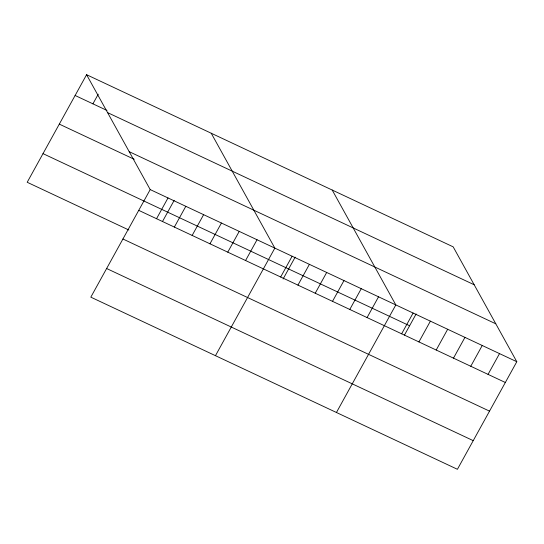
<?xml version="1.0" encoding="UTF-8"?>
<svg xmlns="http://www.w3.org/2000/svg" width="544" height="544" viewBox="0 0 544 544"><rect width="100%" height="100%" fill="white"/><g stroke="black" fill="none" stroke-linecap="round" stroke-linejoin="round"><path stroke-width="0.82" d="M86.584 74.705L150.198 189.584L90.821 297.153L457.416 469.295L516.8 361.726L453.179 246.847L86.584 74.705L27.2 182.274L128.846 230.003M92.922 103.836L98.246 94.194M156.543 218.715L168.008 197.948M162.52 221.469L174.175 200.355M174.352 227.079L185.817 206.305M192.154 235.436L203.619 214.669M209.964 243.8L221.428 223.033M227.766 252.158L239.231 231.39M245.575 260.522L257.04 239.754M215.465 355.681L274.842 248.112L211.222 133.232M280.663 276.998L292.128 256.231M283.098 278.99L295.147 257.162M297.942 285.11L309.407 264.343M315.228 293.23L326.692 272.456M332.513 301.342L343.978 280.575M349.792 309.454L361.257 288.687M367.078 317.574L378.542 296.806M336.444 412.488L395.821 304.919L332.2 190.04M401.642 333.798L413.107 313.031M404.471 335.077L416.126 313.963M418.921 341.918L430.386 321.15M436.206 350.03L447.671 329.263M453.485 358.149L464.95 337.382M470.771 366.262L482.236 345.494M488.05 374.374L499.514 353.607M75.12 95.479L107.018 110.452M107.576 112.615L474.178 284.757M129.207 151.674L495.808 323.816M59.303 124.12L134.239 159.304M150.198 189.584L516.8 361.726M43.01 153.632L409.612 325.768M138.734 210.351L505.335 382.493M122.924 239L489.525 411.135M106.631 268.512L473.232 440.647"/></g></svg>
